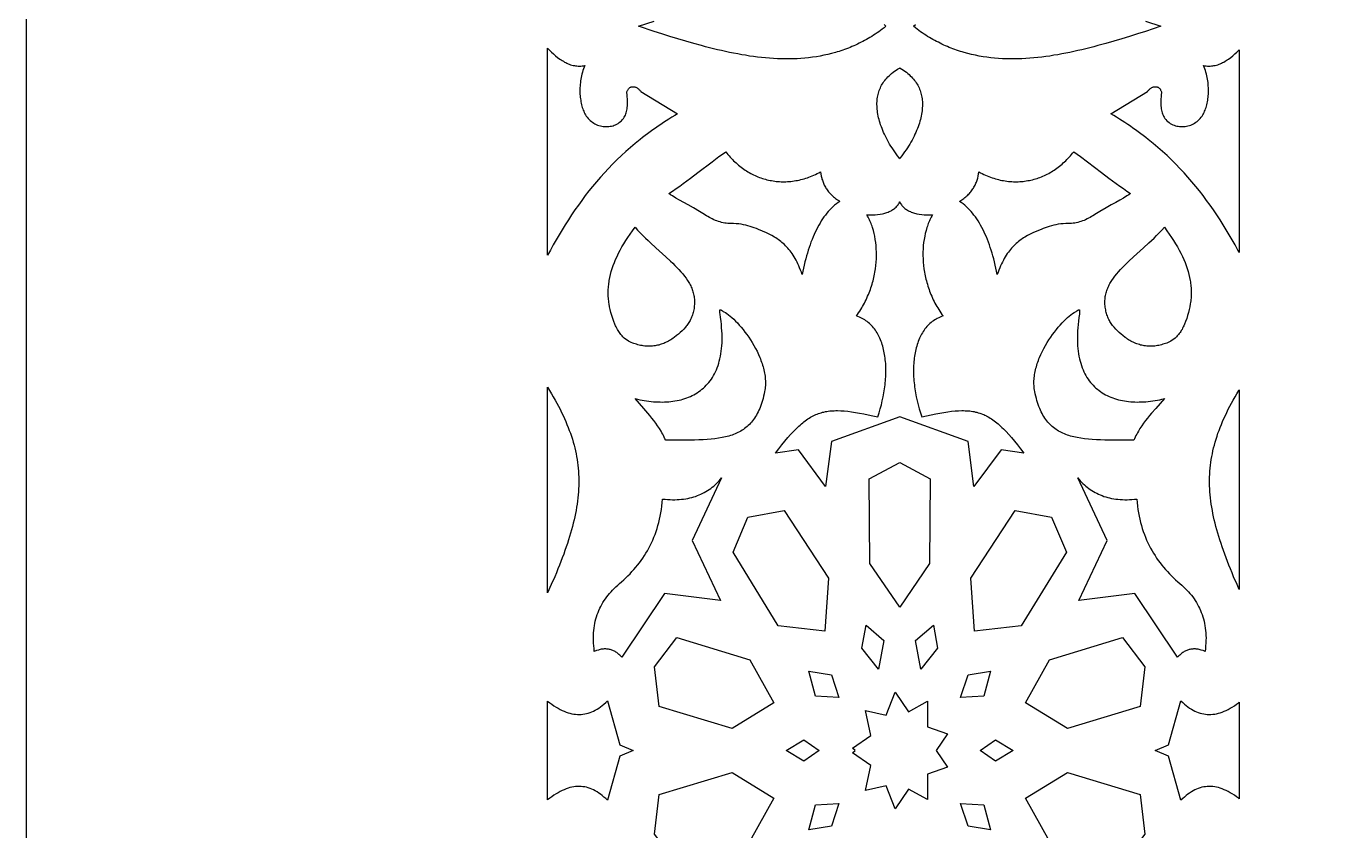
# Model space of a CAD drawing. Extents: x -575 to 575, y -425 to 425.
# Drawn here: x -575 to -423.6, y 157.9 to 250.7 of the extents above; entities that cross this region are included whole.
import ezdxf

# ---------------------------------------------------------------- set-up
doc = ezdxf.new("R2010")
doc.units = 0
doc.layers.add('LAYER_1', color=18, linetype='CONTINUOUS')

msp = doc.modelspace()

# ---------------------------------------------------------------- linework, layer by layer
at = {"layer": 'LAYER_1'}
for points in [[(-575, -425), (575, -425), (575, 425), (-575, 425)], [(-514.61, 247.97), (-514.39, 247.74), (-514.16, 247.53), (-513.91, 247.32), (-513.67, 247.12), (-513.41, 246.93), (-513.28, 246.84), (-513.15, 246.76), (-513.01, 246.68), (-512.88, 246.6), (-512.74, 246.53), (-512.6, 246.46), (-512.46, 246.4), (-512.32, 246.34), (-512.18, 246.29), (-512.03, 246.25), (-511.89, 246.21), (-511.74, 246.18), (-511.59, 246.16), (-511.44, 246.14), (-511.3, 246.13), (-511.15, 246.13), (-510.99, 246.13), (-510.84, 246.15), (-510.69, 246.17), (-510.54, 246.2), (-510.61, 246), (-510.68, 245.8), (-510.75, 245.61), (-510.8, 245.41), (-510.86, 245.21), (-510.91, 245.01), (-510.95, 244.81), (-510.98, 244.61), (-511.02, 244.41), (-511.04, 244.22), (-511.06, 244.02), (-511.08, 243.83), (-511.09, 243.64), (-511.1, 243.45), (-511.1, 243.26), (-511.1, 243.07), (-511.09, 242.89), (-511.08, 242.71), (-511.06, 242.53), (-511.04, 242.35), (-511.01, 242.18), (-510.98, 242), (-510.95, 241.84), (-510.91, 241.67), (-510.86, 241.51), (-510.82, 241.35), (-510.77, 241.2), (-510.71, 241.05), (-510.65, 240.91), (-510.59, 240.77), (-510.52, 240.63), (-510.45, 240.5), (-510.36, 240.35), (-510.26, 240.22), (-510.15, 240.08), (-510.03, 239.96), (-509.91, 239.85), (-509.78, 239.74), (-509.65, 239.64), (-509.51, 239.55), (-509.36, 239.47), (-509.21, 239.4), (-509.06, 239.33), (-508.9, 239.28), (-508.74, 239.23), (-508.58, 239.2), (-508.42, 239.17), (-508.25, 239.15), (-508.09, 239.14), (-507.92, 239.15), (-507.76, 239.16), (-507.6, 239.18), (-507.44, 239.21), (-507.28, 239.25), (-507.13, 239.3), (-506.98, 239.36), (-506.83, 239.44), (-506.69, 239.52), (-506.55, 239.61), (-506.42, 239.72), (-506.3, 239.83), (-506.18, 239.96), (-506.08, 240.1), (-505.98, 240.24), (-505.91, 240.36), (-505.85, 240.48), (-505.8, 240.61), (-505.75, 240.75), (-505.71, 240.89), (-505.68, 241.04), (-505.65, 241.2), (-505.63, 241.37), (-505.61, 241.55), (-505.6, 241.74), (-505.6, 241.94), (-505.61, 242.14), (-505.62, 242.36), (-505.63, 242.58), (-505.66, 242.82), (-505.69, 243.07), (-505.67, 243.15), (-505.64, 243.23), (-505.61, 243.3), (-505.58, 243.37), (-505.54, 243.43), (-505.5, 243.49), (-505.46, 243.54), (-505.42, 243.58), (-505.37, 243.62), (-505.32, 243.66), (-505.27, 243.69), (-505.22, 243.71), (-505.17, 243.73), (-505.11, 243.74), (-505.05, 243.75), (-505, 243.75), (-504.94, 243.75), (-504.88, 243.75), (-504.82, 243.74), (-504.76, 243.72), (-504.7, 243.7), (-504.64, 243.68), (-504.58, 243.65), (-504.51, 243.61), (-504.45, 243.58), (-504.4, 243.53), (-504.34, 243.49), (-504.28, 243.44), (-504.22, 243.38), (-504.17, 243.33), (-504.11, 243.26), (-504.06, 243.2), (-499.83, 240.61), (-500.16, 240.41), (-500.49, 240.22), (-500.82, 240.01), (-501.14, 239.81), (-501.46, 239.61), (-501.77, 239.4), (-502.08, 239.19), (-502.39, 238.98), (-502.69, 238.76), (-502.99, 238.55), (-503.29, 238.33), (-503.58, 238.11), (-503.87, 237.89), (-504.15, 237.66), (-504.71, 237.21), (-505.26, 236.75), (-505.79, 236.28), (-506.31, 235.8), (-506.82, 235.31), (-507.32, 234.82), (-507.8, 234.32), (-508.28, 233.81), (-508.74, 233.3), (-509.19, 232.78), (-509.63, 232.25), (-510.06, 231.72), (-510.48, 231.18), (-510.88, 230.63), (-511.28, 230.08), (-511.68, 229.53), (-512.06, 228.97), (-512.43, 228.4), (-512.8, 227.83), (-513.15, 227.25), (-513.5, 226.67), (-513.84, 226.08), (-514.18, 225.5), (-514.51, 224.9), (-514.83, 224.3), (-514.83, 248.19)], [(-435, 224.62), (-435.15, 224.9), (-435.48, 225.5), (-435.81, 226.08), (-436.15, 226.67), (-436.5, 227.25), (-436.86, 227.83), (-437.22, 228.4), (-437.6, 228.97), (-437.98, 229.53), (-438.37, 230.08), (-438.77, 230.63), (-439.18, 231.18), (-439.6, 231.72), (-440.03, 232.25), (-440.47, 232.78), (-440.92, 233.3), (-441.38, 233.81), (-441.85, 234.32), (-442.34, 234.82), (-442.83, 235.31), (-443.34, 235.8), (-443.86, 236.28), (-444.4, 236.75), (-444.94, 237.21), (-445.5, 237.66), (-445.79, 237.89), (-446.08, 238.11), (-446.37, 238.33), (-446.67, 238.55), (-446.96, 238.76), (-447.27, 238.98), (-447.57, 239.19), (-447.88, 239.4), (-448.2, 239.61), (-448.52, 239.81), (-448.84, 240.01), (-449.16, 240.22), (-449.49, 240.41), (-449.82, 240.61), (-445.59, 243.2), (-445.54, 243.26), (-445.49, 243.33), (-445.43, 243.38), (-445.38, 243.44), (-445.32, 243.49), (-445.26, 243.53), (-445.2, 243.58), (-445.14, 243.61), (-445.08, 243.65), (-445.02, 243.68), (-444.96, 243.7), (-444.9, 243.72), (-444.84, 243.74), (-444.78, 243.75), (-444.72, 243.75), (-444.66, 243.75), (-444.6, 243.75), (-444.54, 243.74), (-444.49, 243.73), (-444.43, 243.71), (-444.38, 243.69), (-444.33, 243.66), (-444.28, 243.62), (-444.24, 243.58), (-444.19, 243.54), (-444.15, 243.49), (-444.11, 243.43), (-444.08, 243.37), (-444.04, 243.3), (-444.02, 243.23), (-443.99, 243.15), (-443.97, 243.07), (-444, 242.82), (-444.02, 242.58), (-444.04, 242.36), (-444.05, 242.14), (-444.05, 241.94), (-444.05, 241.74), (-444.04, 241.55), (-444.03, 241.37), (-444.01, 241.2), (-443.98, 241.04), (-443.94, 240.89), (-443.9, 240.75), (-443.86, 240.61), (-443.8, 240.48), (-443.75, 240.36), (-443.68, 240.24), (-443.58, 240.1), (-443.47, 239.96), (-443.35, 239.83), (-443.23, 239.72), (-443.1, 239.61), (-442.97, 239.52), (-442.82, 239.44), (-442.68, 239.36), (-442.53, 239.3), (-442.37, 239.25), (-442.22, 239.21), (-442.06, 239.18), (-441.9, 239.16), (-441.73, 239.15), (-441.57, 239.14), (-441.4, 239.15), (-441.24, 239.17), (-441.08, 239.2), (-440.92, 239.23), (-440.76, 239.28), (-440.6, 239.33), (-440.44, 239.4), (-440.29, 239.47), (-440.15, 239.55), (-440.01, 239.64), (-439.87, 239.74), (-439.74, 239.85), (-439.62, 239.96), (-439.5, 240.08), (-439.4, 240.22), (-439.3, 240.35), (-439.21, 240.5), (-439.14, 240.63), (-439.07, 240.77), (-439, 240.91), (-438.95, 241.05), (-438.89, 241.2), (-438.84, 241.35), (-438.79, 241.51), (-438.75, 241.67), (-438.71, 241.84), (-438.67, 242), (-438.64, 242.18), (-438.62, 242.35), (-438.6, 242.53), (-438.58, 242.71), (-438.57, 242.89), (-438.56, 243.07), (-438.56, 243.26), (-438.56, 243.45), (-438.56, 243.64), (-438.58, 243.83), (-438.59, 244.02), (-438.61, 244.22), (-438.64, 244.41), (-438.67, 244.61), (-438.71, 244.81), (-438.75, 245.01), (-438.8, 245.21), (-438.85, 245.41), (-438.91, 245.61), (-438.97, 245.8), (-439.04, 246), (-439.12, 246.2), (-438.96, 246.17), (-438.81, 246.15), (-438.66, 246.13), (-438.51, 246.13), (-438.36, 246.13), (-438.21, 246.14), (-438.06, 246.16), (-437.92, 246.18), (-437.77, 246.21), (-437.62, 246.25), (-437.48, 246.29), (-437.34, 246.34), (-437.2, 246.4), (-437.06, 246.46), (-436.92, 246.53), (-436.78, 246.6), (-436.64, 246.68), (-436.51, 246.76), (-436.38, 246.84), (-436.25, 246.93), (-435.99, 247.12), (-435.74, 247.32), (-435.5, 247.53), (-435.27, 247.74), (-435.04, 247.97), (-435, 248.01)], [(-474.15, 245.89), (-473.96, 245.77), (-473.77, 245.65), (-473.59, 245.53), (-473.42, 245.41), (-473.26, 245.28), (-473.11, 245.15), (-472.97, 245.02), (-472.83, 244.89), (-472.71, 244.75), (-472.59, 244.61), (-472.48, 244.48), (-472.37, 244.34), (-472.28, 244.2), (-472.19, 244.05), (-472.1, 243.91), (-472.03, 243.76), (-471.96, 243.62), (-471.89, 243.47), (-471.84, 243.32), (-471.78, 243.17), (-471.74, 243.01), (-471.7, 242.86), (-471.66, 242.7), (-471.63, 242.54), (-471.61, 242.37), (-471.59, 242.21), (-471.57, 242.04), (-471.57, 241.86), (-471.56, 241.69), (-471.57, 241.51), (-471.58, 241.33), (-471.59, 241.14), (-471.61, 240.96), (-471.64, 240.76), (-471.67, 240.57), (-471.71, 240.37), (-471.75, 240.17), (-471.8, 239.97), (-471.86, 239.76), (-471.92, 239.55), (-471.99, 239.34), (-472.07, 239.13), (-472.15, 238.91), (-472.24, 238.7), (-472.33, 238.48), (-472.43, 238.26), (-472.54, 238.03), (-472.65, 237.81), (-472.77, 237.59), (-472.9, 237.36), (-473.03, 237.13), (-473.17, 236.9), (-473.31, 236.68), (-473.46, 236.45), (-473.62, 236.22), (-473.78, 235.99), (-473.95, 235.76), (-474.12, 235.53), (-474.19, 235.44), (-474.26, 235.53), (-474.43, 235.76), (-474.6, 235.99), (-474.76, 236.22), (-474.92, 236.45), (-475.07, 236.68), (-475.21, 236.9), (-475.35, 237.13), (-475.48, 237.36), (-475.61, 237.59), (-475.73, 237.81), (-475.84, 238.03), (-475.95, 238.26), (-476.05, 238.48), (-476.14, 238.7), (-476.23, 238.91), (-476.31, 239.13), (-476.39, 239.34), (-476.46, 239.55), (-476.52, 239.76), (-476.58, 239.97), (-476.63, 240.17), (-476.67, 240.37), (-476.71, 240.57), (-476.74, 240.76), (-476.77, 240.96), (-476.79, 241.14), (-476.81, 241.33), (-476.81, 241.51), (-476.82, 241.69), (-476.82, 241.86), (-476.81, 242.04), (-476.79, 242.21), (-476.78, 242.37), (-476.75, 242.54), (-476.72, 242.7), (-476.69, 242.86), (-476.64, 243.01), (-476.6, 243.17), (-476.55, 243.32), (-476.49, 243.47), (-476.42, 243.62), (-476.35, 243.76), (-476.28, 243.91), (-476.2, 244.05), (-476.11, 244.2), (-476.01, 244.34), (-475.91, 244.48), (-475.79, 244.61), (-475.67, 244.75), (-475.55, 244.89), (-475.41, 245.02), (-475.27, 245.15), (-475.12, 245.28), (-474.96, 245.41), (-474.79, 245.53), (-474.61, 245.65), (-474.43, 245.77), (-474.23, 245.89), (-474.19, 245.91)], [(-494.15, 236.09), (-494.02, 235.94), (-493.89, 235.78), (-493.76, 235.64), (-493.63, 235.49), (-493.49, 235.35), (-493.36, 235.21), (-493.22, 235.08), (-493.07, 234.95), (-492.93, 234.82), (-492.79, 234.7), (-492.64, 234.58), (-492.49, 234.46), (-492.34, 234.35), (-492.18, 234.24), (-492.03, 234.14), (-491.87, 234.03), (-491.71, 233.94), (-491.55, 233.84), (-491.39, 233.75), (-491.23, 233.67), (-491.06, 233.58), (-490.89, 233.51), (-490.73, 233.43), (-490.56, 233.36), (-490.39, 233.29), (-490.21, 233.23), (-490.04, 233.17), (-489.87, 233.12), (-489.69, 233.07), (-489.51, 233.02), (-489.33, 232.98), (-489.16, 232.94), (-488.98, 232.91), (-488.79, 232.88), (-488.61, 232.85), (-488.43, 232.83), (-488.25, 232.81), (-488.06, 232.8), (-487.88, 232.79), (-487.69, 232.79), (-487.5, 232.79), (-487.32, 232.79), (-487.13, 232.8), (-486.94, 232.81), (-486.75, 232.83), (-486.56, 232.85), (-486.37, 232.88), (-486.19, 232.91), (-486, 232.94), (-485.81, 232.98), (-485.62, 233.03), (-485.42, 233.08), (-485.23, 233.13), (-485.04, 233.19), (-484.85, 233.25), (-484.66, 233.32), (-484.47, 233.39), (-484.28, 233.47), (-484.09, 233.55), (-483.9, 233.64), (-483.71, 233.73), (-483.52, 233.83), (-483.34, 233.93), (-483.3, 233.68), (-483.25, 233.44), (-483.19, 233.2), (-483.16, 233.08), (-483.12, 232.96), (-483.08, 232.84), (-483.04, 232.73), (-482.99, 232.61), (-482.94, 232.5), (-482.89, 232.39), (-482.83, 232.28), (-482.77, 232.17), (-482.7, 232.06), (-482.63, 231.95), (-482.56, 231.85), (-482.48, 231.74), (-482.4, 231.64), (-482.32, 231.54), (-482.23, 231.44), (-482.14, 231.34), (-482.04, 231.24), (-481.94, 231.15), (-481.83, 231.05), (-481.72, 230.96), (-481.61, 230.87), (-481.49, 230.78), (-481.36, 230.69), (-481.23, 230.61), (-481.1, 230.52), (-481.31, 230.38), (-481.5, 230.23), (-481.7, 230.07), (-481.89, 229.9), (-482.07, 229.73), (-482.25, 229.54), (-482.43, 229.35), (-482.6, 229.15), (-482.77, 228.94), (-482.93, 228.72), (-483.09, 228.5), (-483.24, 228.26), (-483.39, 228.02), (-483.53, 227.77), (-483.67, 227.52), (-483.81, 227.25), (-483.94, 226.98), (-484.07, 226.7), (-484.19, 226.42), (-484.31, 226.12), (-484.43, 225.82), (-484.54, 225.52), (-484.65, 225.2), (-484.75, 224.88), (-484.85, 224.55), (-484.95, 224.22), (-485.04, 223.88), (-485.13, 223.53), (-485.22, 223.17), (-485.3, 222.81), (-485.38, 222.45), (-485.45, 222.07), (-485.54, 222.34), (-485.64, 222.6), (-485.74, 222.84), (-485.84, 223.08), (-485.94, 223.3), (-486.04, 223.52), (-486.15, 223.73), (-486.26, 223.93), (-486.38, 224.13), (-486.49, 224.31), (-486.61, 224.49), (-486.73, 224.66), (-486.85, 224.82), (-486.98, 224.98), (-487.11, 225.13), (-487.24, 225.27), (-487.37, 225.41), (-487.5, 225.54), (-487.64, 225.66), (-487.78, 225.78), (-487.92, 225.89), (-488.06, 226), (-488.2, 226.11), (-488.35, 226.21), (-488.49, 226.3), (-488.64, 226.4), (-488.94, 226.57), (-489.25, 226.73), (-489.57, 226.88), (-490.03, 227.09), (-490.5, 227.29), (-490.73, 227.39), (-490.97, 227.48), (-491.21, 227.56), (-491.45, 227.64), (-491.7, 227.71), (-491.96, 227.78), (-492.22, 227.83), (-492.49, 227.88), (-492.77, 227.92), (-493.06, 227.94), (-493.37, 227.96), (-493.68, 227.96), (-493.86, 227.96), (-494.03, 227.98), (-494.21, 228), (-494.39, 228.02), (-494.57, 228.06), (-494.75, 228.1), (-494.93, 228.15), (-495.11, 228.2), (-495.29, 228.27), (-495.46, 228.33), (-495.64, 228.41), (-495.82, 228.49), (-495.99, 228.58), (-496.16, 228.67), (-496.33, 228.76), (-496.49, 228.87), (-496.91, 229.13), (-497.3, 229.37), (-498, 229.78), (-498.6, 230.12), (-499.12, 230.41), (-499.59, 230.67), (-500.02, 230.91), (-500.42, 231.15), (-500.63, 231.28), (-500.83, 231.42), (-500.42, 231.7), (-500, 231.99), (-499.58, 232.29), (-499.17, 232.59), (-498.33, 233.21), (-497.5, 233.85), (-495.85, 235.09), (-495.05, 235.69), (-494.66, 235.97), (-494.27, 236.25)], [(-453.72, 235.97), (-453.33, 235.69), (-452.53, 235.09), (-450.89, 233.85), (-450.05, 233.21), (-449.22, 232.59), (-448.8, 232.29), (-448.38, 231.99), (-447.96, 231.7), (-447.55, 231.42), (-447.75, 231.28), (-447.96, 231.15), (-448.37, 230.91), (-448.8, 230.67), (-449.26, 230.41), (-449.78, 230.12), (-450.38, 229.78), (-451.08, 229.37), (-451.47, 229.13), (-451.89, 228.87), (-452.05, 228.76), (-452.22, 228.67), (-452.39, 228.58), (-452.57, 228.49), (-452.74, 228.41), (-452.92, 228.33), (-453.1, 228.27), (-453.28, 228.2), (-453.45, 228.15), (-453.63, 228.1), (-453.81, 228.06), (-453.99, 228.02), (-454.17, 228), (-454.35, 227.98), (-454.53, 227.96), (-454.7, 227.96), (-455.01, 227.96), (-455.32, 227.94), (-455.61, 227.92), (-455.89, 227.88), (-456.16, 227.83), (-456.42, 227.78), (-456.68, 227.71), (-456.93, 227.64), (-457.17, 227.56), (-457.41, 227.48), (-457.65, 227.39), (-457.88, 227.29), (-458.35, 227.09), (-458.82, 226.88), (-459.13, 226.73), (-459.44, 226.57), (-459.74, 226.4), (-459.89, 226.3), (-460.04, 226.21), (-460.18, 226.11), (-460.33, 226), (-460.47, 225.89), (-460.61, 225.78), (-460.74, 225.66), (-460.88, 225.54), (-461.01, 225.41), (-461.15, 225.27), (-461.28, 225.13), (-461.4, 224.98), (-461.53, 224.82), (-461.65, 224.66), (-461.77, 224.49), (-461.89, 224.31), (-462.01, 224.13), (-462.12, 223.93), (-462.23, 223.73), (-462.34, 223.52), (-462.44, 223.3), (-462.55, 223.08), (-462.65, 222.84), (-462.74, 222.6), (-462.84, 222.34), (-462.93, 222.07), (-463.01, 222.45), (-463.08, 222.81), (-463.17, 223.17), (-463.25, 223.53), (-463.34, 223.88), (-463.43, 224.22), (-463.53, 224.55), (-463.63, 224.88), (-463.74, 225.2), (-463.84, 225.52), (-463.96, 225.82), (-464.07, 226.12), (-464.19, 226.42), (-464.31, 226.7), (-464.44, 226.98), (-464.57, 227.25), (-464.71, 227.52), (-464.85, 227.77), (-464.99, 228.02), (-465.14, 228.26), (-465.3, 228.5), (-465.45, 228.72), (-465.62, 228.94), (-465.78, 229.15), (-465.95, 229.35), (-466.13, 229.54), (-466.31, 229.73), (-466.49, 229.9), (-466.68, 230.07), (-466.88, 230.23), (-467.08, 230.38), (-467.28, 230.52), (-467.15, 230.61), (-467.02, 230.69), (-466.89, 230.78), (-466.78, 230.87), (-466.66, 230.96), (-466.55, 231.05), (-466.44, 231.15), (-466.34, 231.24), (-466.25, 231.34), (-466.15, 231.44), (-466.06, 231.54), (-465.98, 231.64), (-465.9, 231.74), (-465.82, 231.85), (-465.75, 231.95), (-465.68, 232.06), (-465.62, 232.17), (-465.55, 232.28), (-465.5, 232.39), (-465.44, 232.5), (-465.39, 232.61), (-465.34, 232.73), (-465.3, 232.84), (-465.26, 232.96), (-465.22, 233.08), (-465.19, 233.2), (-465.13, 233.44), (-465.08, 233.68), (-465.05, 233.93), (-464.86, 233.83), (-464.67, 233.73), (-464.48, 233.64), (-464.29, 233.55), (-464.1, 233.47), (-463.91, 233.39), (-463.72, 233.32), (-463.53, 233.25), (-463.34, 233.19), (-463.15, 233.13), (-462.96, 233.08), (-462.77, 233.03), (-462.58, 232.98), (-462.39, 232.94), (-462.2, 232.91), (-462.01, 232.88), (-461.82, 232.85), (-461.63, 232.83), (-461.44, 232.81), (-461.25, 232.8), (-461.07, 232.79), (-460.88, 232.79), (-460.69, 232.79), (-460.51, 232.79), (-460.32, 232.8), (-460.14, 232.81), (-459.95, 232.83), (-459.77, 232.85), (-459.59, 232.88), (-459.41, 232.91), (-459.23, 232.94), (-459.05, 232.98), (-458.87, 233.02), (-458.69, 233.07), (-458.52, 233.12), (-458.34, 233.17), (-458.17, 233.23), (-458, 233.29), (-457.83, 233.36), (-457.66, 233.43), (-457.49, 233.51), (-457.32, 233.58), (-457.16, 233.67), (-456.99, 233.75), (-456.83, 233.84), (-456.67, 233.94), (-456.51, 234.03), (-456.35, 234.14), (-456.2, 234.24), (-456.05, 234.35), (-455.89, 234.46), (-455.74, 234.58), (-455.6, 234.7), (-455.45, 234.82), (-455.31, 234.95), (-455.17, 235.08), (-455.03, 235.21), (-454.89, 235.35), (-454.75, 235.49), (-454.62, 235.64), (-454.49, 235.78), (-454.36, 235.94), (-454.24, 236.09), (-454.11, 236.25)], [(-474.18, 230.43), (-474.13, 230.33), (-474.06, 230.23), (-474, 230.13), (-473.93, 230.04), (-473.85, 229.95), (-473.77, 229.87), (-473.68, 229.79), (-473.59, 229.71), (-473.5, 229.64), (-473.4, 229.57), (-473.3, 229.51), (-473.19, 229.44), (-473.08, 229.39), (-472.96, 229.34), (-472.85, 229.29), (-472.73, 229.24), (-472.6, 229.2), (-472.47, 229.16), (-472.34, 229.13), (-472.21, 229.1), (-471.93, 229.04), (-471.64, 229), (-471.35, 228.98), (-471.04, 228.96), (-470.73, 228.96), (-470.4, 228.97), (-470.48, 228.83), (-470.56, 228.69), (-470.63, 228.55), (-470.7, 228.41), (-470.76, 228.26), (-470.83, 228.11), (-470.89, 227.96), (-470.94, 227.81), (-471, 227.65), (-471.05, 227.49), (-471.15, 227.17), (-471.24, 226.83), (-471.31, 226.49), (-471.38, 226.14), (-471.43, 225.78), (-471.47, 225.42), (-471.5, 225.05), (-471.51, 224.67), (-471.51, 224.29), (-471.5, 223.91), (-471.48, 223.52), (-471.44, 223.13), (-471.39, 222.73), (-471.37, 222.54), (-471.33, 222.34), (-471.3, 222.14), (-471.26, 221.94), (-471.21, 221.74), (-471.16, 221.54), (-471.11, 221.35), (-471.06, 221.15), (-471, 220.95), (-470.94, 220.75), (-470.88, 220.55), (-470.81, 220.35), (-470.74, 220.16), (-470.66, 219.96), (-470.58, 219.76), (-470.5, 219.57), (-470.41, 219.37), (-470.32, 219.18), (-470.22, 218.98), (-470.12, 218.79), (-470.02, 218.6), (-469.91, 218.41), (-469.8, 218.22), (-469.69, 218.03), (-469.57, 217.85), (-469.45, 217.66), (-469.32, 217.48), (-469.19, 217.3), (-469.36, 217.24), (-469.53, 217.17), (-469.69, 217.1), (-469.85, 217.02), (-470, 216.94), (-470.15, 216.85), (-470.29, 216.75), (-470.43, 216.65), (-470.57, 216.55), (-470.7, 216.43), (-470.82, 216.32), (-470.94, 216.19), (-471.06, 216.07), (-471.17, 215.94), (-471.28, 215.8), (-471.38, 215.66), (-471.48, 215.51), (-471.57, 215.36), (-471.66, 215.21), (-471.75, 215.05), (-471.83, 214.89), (-471.91, 214.72), (-471.98, 214.55), (-472.05, 214.37), (-472.11, 214.2), (-472.17, 214.01), (-472.23, 213.83), (-472.28, 213.64), (-472.33, 213.45), (-472.37, 213.25), (-472.41, 213.06), (-472.45, 212.86), (-472.48, 212.65), (-472.51, 212.45), (-472.53, 212.24), (-472.55, 212.03), (-472.57, 211.82), (-472.58, 211.6), (-472.59, 211.39), (-472.6, 211.17), (-472.6, 210.95), (-472.6, 210.73), (-472.59, 210.5), (-472.58, 210.28), (-472.57, 210.05), (-472.55, 209.82), (-472.53, 209.6), (-472.5, 209.37), (-472.48, 209.14), (-472.45, 208.9), (-472.41, 208.67), (-472.37, 208.44), (-472.33, 208.21), (-472.29, 207.98), (-472.19, 207.51), (-472.07, 207.04), (-471.95, 206.58), (-471.81, 206.12), (-471.65, 205.66), (-471.09, 205.78), (-470.55, 205.9), (-470.04, 206), (-469.55, 206.1), (-469.08, 206.18), (-468.63, 206.24), (-468.2, 206.3), (-467.79, 206.34), (-467.39, 206.37), (-467.01, 206.38), (-466.82, 206.38), (-466.64, 206.37), (-466.46, 206.37), (-466.29, 206.35), (-466.11, 206.34), (-465.94, 206.32), (-465.77, 206.29), (-465.61, 206.26), (-465.44, 206.22), (-465.28, 206.19), (-465.12, 206.14), (-464.96, 206.09), (-464.81, 206.04), (-464.65, 205.98), (-464.5, 205.92), (-464.35, 205.85), (-464.19, 205.77), (-464.04, 205.69), (-463.89, 205.61), (-463.74, 205.52), (-463.59, 205.42), (-463.44, 205.32), (-463.29, 205.21), (-463.14, 205.1), (-462.99, 204.98), (-462.84, 204.85), (-462.69, 204.72), (-462.54, 204.59), (-462.39, 204.44), (-462.23, 204.29), (-461.92, 203.97), (-461.6, 203.63), (-461.28, 203.26), (-460.94, 202.86), (-460.6, 202.43), (-460.24, 201.98), (-459.87, 201.49), (-462.5, 201.85), (-465.64, 197.62), (-466.3, 202.83), (-474.19, 205.67), (-482.08, 202.83), (-482.75, 197.62), (-485.89, 201.85), (-488.51, 201.49), (-488.14, 201.98), (-487.78, 202.43), (-487.44, 202.86), (-487.11, 203.26), (-486.78, 203.63), (-486.46, 203.97), (-486.15, 204.29), (-486, 204.44), (-485.84, 204.59), (-485.69, 204.72), (-485.54, 204.85), (-485.39, 204.98), (-485.24, 205.1), (-485.09, 205.21), (-484.94, 205.32), (-484.79, 205.42), (-484.64, 205.52), (-484.49, 205.61), (-484.34, 205.69), (-484.19, 205.77), (-484.04, 205.85), (-483.88, 205.92), (-483.73, 205.98), (-483.58, 206.04), (-483.42, 206.09), (-483.26, 206.14), (-483.1, 206.19), (-482.94, 206.22), (-482.77, 206.26), (-482.61, 206.29), (-482.44, 206.32), (-482.27, 206.34), (-482.1, 206.35), (-481.92, 206.37), (-481.74, 206.37), (-481.56, 206.38), (-481.37, 206.38), (-480.99, 206.37), (-480.59, 206.34), (-480.18, 206.3), (-479.75, 206.24), (-479.3, 206.18), (-478.83, 206.1), (-478.34, 206), (-477.83, 205.9), (-477.29, 205.78), (-476.73, 205.66), (-476.58, 206.12), (-476.44, 206.58), (-476.31, 207.04), (-476.2, 207.51), (-476.1, 207.98), (-476.05, 208.21), (-476.01, 208.44), (-475.97, 208.67), (-475.94, 208.9), (-475.91, 209.14), (-475.88, 209.37), (-475.85, 209.6), (-475.83, 209.82), (-475.82, 210.05), (-475.8, 210.28), (-475.79, 210.5), (-475.79, 210.73), (-475.78, 210.95), (-475.79, 211.17), (-475.79, 211.39), (-475.8, 211.6), (-475.81, 211.82), (-475.83, 212.03), (-475.85, 212.24), (-475.87, 212.45), (-475.9, 212.65), (-475.93, 212.86), (-475.97, 213.06), (-476.01, 213.25), (-476.05, 213.45), (-476.1, 213.64), (-476.15, 213.83), (-476.21, 214.01), (-476.27, 214.2), (-476.34, 214.37), (-476.4, 214.55), (-476.48, 214.72), (-476.55, 214.89), (-476.64, 215.05), (-476.72, 215.21), (-476.81, 215.36), (-476.9, 215.51), (-477, 215.66), (-477.11, 215.8), (-477.21, 215.94), (-477.32, 216.07), (-477.44, 216.19), (-477.56, 216.32), (-477.69, 216.43), (-477.82, 216.55), (-477.95, 216.65), (-478.09, 216.75), (-478.23, 216.85), (-478.38, 216.94), (-478.53, 217.02), (-478.69, 217.1), (-478.85, 217.17), (-479.02, 217.24), (-479.19, 217.3), (-479.06, 217.48), (-478.93, 217.66), (-478.81, 217.85), (-478.69, 218.03), (-478.58, 218.22), (-478.47, 218.41), (-478.36, 218.6), (-478.26, 218.79), (-478.16, 218.98), (-478.06, 219.18), (-477.97, 219.37), (-477.89, 219.57), (-477.8, 219.76), (-477.72, 219.96), (-477.65, 220.16), (-477.57, 220.35), (-477.51, 220.55), (-477.44, 220.75), (-477.38, 220.95), (-477.32, 221.15), (-477.27, 221.35), (-477.22, 221.54), (-477.17, 221.74), (-477.13, 221.94), (-477.09, 222.14), (-477.05, 222.34), (-477.02, 222.54), (-476.99, 222.73), (-476.94, 223.13), (-476.9, 223.52), (-476.88, 223.91), (-476.87, 224.29), (-476.87, 224.67), (-476.89, 225.05), (-476.91, 225.42), (-476.95, 225.78), (-477.01, 226.14), (-477.07, 226.49), (-477.15, 226.83), (-477.23, 227.17), (-477.33, 227.49), (-477.38, 227.65), (-477.44, 227.81), (-477.5, 227.96), (-477.56, 228.11), (-477.62, 228.26), (-477.69, 228.41), (-477.76, 228.55), (-477.83, 228.69), (-477.9, 228.83), (-477.98, 228.97), (-477.66, 228.96), (-477.34, 228.96), (-477.04, 228.98), (-476.74, 229), (-476.45, 229.04), (-476.17, 229.1), (-476.04, 229.13), (-475.91, 229.16), (-475.78, 229.2), (-475.66, 229.24), (-475.54, 229.29), (-475.42, 229.34), (-475.3, 229.39), (-475.19, 229.44), (-475.09, 229.51), (-474.98, 229.57), (-474.89, 229.64), (-474.79, 229.71), (-474.7, 229.79), (-474.61, 229.87), (-474.53, 229.95), (-474.46, 230.04), (-474.38, 230.13), (-474.32, 230.23), (-474.26, 230.33), (-474.2, 230.43), (-474.2, 230.46), (-474.19, 230.45), (-474.18, 230.46)], [(-504.44, 227.2), (-504.14, 226.89), (-503.84, 226.59), (-503.54, 226.29), (-503.24, 226), (-502.94, 225.72), (-502.35, 225.17), (-501.2, 224.13), (-500.65, 223.63), (-500.39, 223.38), (-500.14, 223.14), (-499.9, 222.89), (-499.67, 222.65), (-499.44, 222.4), (-499.23, 222.16), (-499.03, 221.91), (-498.85, 221.66), (-498.68, 221.41), (-498.6, 221.28), (-498.52, 221.15), (-498.45, 221.03), (-498.38, 220.9), (-498.31, 220.77), (-498.25, 220.63), (-498.19, 220.5), (-498.14, 220.37), (-498.09, 220.23), (-498.05, 220.1), (-498.01, 219.96), (-497.98, 219.82), (-497.95, 219.68), (-497.92, 219.54), (-497.9, 219.39), (-497.89, 219.25), (-497.88, 219.1), (-497.88, 218.95), (-497.88, 218.78), (-497.88, 218.62), (-497.9, 218.46), (-497.91, 218.3), (-497.93, 218.15), (-497.96, 218), (-497.99, 217.85), (-498.03, 217.71), (-498.07, 217.57), (-498.11, 217.43), (-498.16, 217.3), (-498.21, 217.17), (-498.27, 217.04), (-498.33, 216.91), (-498.39, 216.79), (-498.46, 216.67), (-498.53, 216.55), (-498.6, 216.44), (-498.68, 216.32), (-498.76, 216.21), (-498.85, 216.11), (-498.93, 216), (-499.12, 215.79), (-499.31, 215.59), (-499.52, 215.4), (-499.73, 215.21), (-499.95, 215.03), (-500.22, 214.83), (-500.35, 214.73), (-500.48, 214.64), (-500.61, 214.56), (-500.75, 214.48), (-500.88, 214.4), (-501.02, 214.33), (-501.16, 214.26), (-501.29, 214.2), (-501.43, 214.14), (-501.57, 214.09), (-501.71, 214.04), (-501.85, 213.99), (-501.99, 213.95), (-502.14, 213.92), (-502.28, 213.89), (-502.43, 213.86), (-502.57, 213.84), (-502.72, 213.82), (-502.87, 213.81), (-503.02, 213.81), (-503.17, 213.81), (-503.32, 213.81), (-503.47, 213.82), (-503.62, 213.83), (-503.78, 213.85), (-503.93, 213.88), (-504.09, 213.91), (-504.25, 213.94), (-504.4, 213.98), (-504.56, 214.03), (-504.86, 214.12), (-505.01, 214.18), (-505.17, 214.24), (-505.33, 214.32), (-505.49, 214.4), (-505.65, 214.5), (-505.82, 214.62), (-505.98, 214.75), (-506.06, 214.83), (-506.15, 214.91), (-506.23, 214.99), (-506.31, 215.08), (-506.39, 215.18), (-506.47, 215.28), (-506.54, 215.39), (-506.62, 215.5), (-506.7, 215.62), (-506.77, 215.75), (-506.84, 215.89), (-506.92, 216.03), (-506.99, 216.18), (-507.05, 216.34), (-507.19, 216.68), (-507.31, 217.02), (-507.42, 217.36), (-507.52, 217.69), (-507.61, 218.03), (-507.68, 218.37), (-507.73, 218.7), (-507.76, 218.87), (-507.78, 219.04), (-507.8, 219.2), (-507.81, 219.37), (-507.82, 219.54), (-507.83, 219.71), (-507.83, 219.87), (-507.83, 220.04), (-507.83, 220.21), (-507.82, 220.38), (-507.81, 220.55), (-507.8, 220.72), (-507.78, 220.88), (-507.76, 221.05), (-507.74, 221.22), (-507.71, 221.39), (-507.65, 221.73), (-507.57, 222.08), (-507.48, 222.42), (-507.37, 222.77), (-507.25, 223.11), (-507.12, 223.46), (-506.98, 223.82), (-506.81, 224.17), (-506.64, 224.53), (-506.45, 224.89), (-506.25, 225.26), (-506.03, 225.62), (-505.8, 226), (-505.55, 226.37), (-505.3, 226.75), (-505.02, 227.14), (-504.73, 227.53)], [(-443.36, 227.14), (-443.09, 226.75), (-442.83, 226.37), (-442.58, 226), (-442.35, 225.62), (-442.13, 225.26), (-441.93, 224.89), (-441.74, 224.53), (-441.57, 224.17), (-441.41, 223.82), (-441.26, 223.46), (-441.13, 223.11), (-441.01, 222.77), (-440.9, 222.42), (-440.81, 222.08), (-440.73, 221.73), (-440.67, 221.39), (-440.64, 221.22), (-440.62, 221.05), (-440.6, 220.88), (-440.58, 220.72), (-440.57, 220.55), (-440.56, 220.38), (-440.55, 220.21), (-440.55, 220.04), (-440.55, 219.87), (-440.56, 219.71), (-440.56, 219.54), (-440.57, 219.37), (-440.59, 219.2), (-440.6, 219.04), (-440.62, 218.87), (-440.65, 218.7), (-440.71, 218.37), (-440.78, 218.03), (-440.86, 217.69), (-440.96, 217.36), (-441.07, 217.02), (-441.19, 216.68), (-441.33, 216.34), (-441.4, 216.18), (-441.47, 216.03), (-441.54, 215.89), (-441.61, 215.75), (-441.69, 215.62), (-441.76, 215.5), (-441.84, 215.39), (-441.92, 215.28), (-442, 215.18), (-442.08, 215.08), (-442.16, 214.99), (-442.24, 214.91), (-442.32, 214.83), (-442.4, 214.75), (-442.56, 214.62), (-442.73, 214.5), (-442.89, 214.4), (-443.06, 214.32), (-443.22, 214.24), (-443.37, 214.18), (-443.53, 214.12), (-443.82, 214.03), (-443.98, 213.98), (-444.14, 213.94), (-444.29, 213.91), (-444.45, 213.88), (-444.61, 213.85), (-444.76, 213.83), (-444.91, 213.82), (-445.07, 213.81), (-445.22, 213.81), (-445.37, 213.81), (-445.52, 213.81), (-445.66, 213.82), (-445.81, 213.84), (-445.96, 213.86), (-446.1, 213.89), (-446.24, 213.92), (-446.39, 213.95), (-446.53, 213.99), (-446.67, 214.04), (-446.81, 214.09), (-446.95, 214.14), (-447.09, 214.2), (-447.23, 214.26), (-447.36, 214.33), (-447.5, 214.4), (-447.63, 214.48), (-447.77, 214.56), (-447.9, 214.64), (-448.03, 214.73), (-448.17, 214.83), (-448.43, 215.03), (-448.65, 215.21), (-448.86, 215.4), (-449.07, 215.59), (-449.26, 215.79), (-449.45, 216), (-449.54, 216.11), (-449.62, 216.21), (-449.7, 216.32), (-449.78, 216.44), (-449.85, 216.55), (-449.93, 216.67), (-449.99, 216.79), (-450.06, 216.91), (-450.12, 217.04), (-450.17, 217.17), (-450.22, 217.3), (-450.27, 217.43), (-450.32, 217.57), (-450.36, 217.71), (-450.39, 217.85), (-450.42, 218), (-450.45, 218.15), (-450.47, 218.3), (-450.49, 218.46), (-450.5, 218.62), (-450.5, 218.78), (-450.51, 218.95), (-450.5, 219.1), (-450.49, 219.25), (-450.48, 219.39), (-450.46, 219.54), (-450.43, 219.68), (-450.41, 219.82), (-450.37, 219.96), (-450.33, 220.1), (-450.29, 220.23), (-450.24, 220.37), (-450.19, 220.5), (-450.13, 220.63), (-450.07, 220.77), (-450.01, 220.9), (-449.94, 221.03), (-449.86, 221.15), (-449.79, 221.28), (-449.71, 221.41), (-449.53, 221.66), (-449.35, 221.91), (-449.15, 222.16), (-448.94, 222.4), (-448.72, 222.65), (-448.48, 222.89), (-448.24, 223.14), (-447.99, 223.38), (-447.73, 223.63), (-447.19, 224.13), (-446.04, 225.17), (-445.44, 225.72), (-445.14, 226), (-444.84, 226.29), (-444.54, 226.59), (-444.24, 226.89), (-443.94, 227.2), (-443.65, 227.53)], [(-494.86, 218.01), (-494.82, 217.99), (-494.77, 217.96), (-494.64, 217.88), (-494.56, 217.83), (-494.48, 217.78), (-494.31, 217.69), (-494.14, 217.58), (-493.95, 217.44), (-493.76, 217.29), (-493.56, 217.11), (-493.35, 216.92), (-493.14, 216.71), (-492.92, 216.49), (-492.71, 216.25), (-492.49, 216), (-492.27, 215.73), (-492.05, 215.45), (-491.83, 215.16), (-491.62, 214.86), (-491.42, 214.55), (-491.21, 214.22), (-491.02, 213.9), (-490.83, 213.56), (-490.66, 213.22), (-490.49, 212.87), (-490.34, 212.52), (-490.27, 212.34), (-490.2, 212.16), (-490.13, 211.98), (-490.07, 211.8), (-490.01, 211.62), (-489.96, 211.44), (-489.91, 211.26), (-489.87, 211.07), (-489.83, 210.89), (-489.79, 210.71), (-489.76, 210.53), (-489.73, 210.35), (-489.71, 210.17), (-489.7, 209.99), (-489.68, 209.81), (-489.68, 209.63), (-489.68, 209.45), (-489.69, 209.27), (-489.7, 209.1), (-489.72, 208.92), (-489.74, 208.75), (-489.78, 208.58), (-489.83, 208.3), (-489.9, 208.04), (-489.96, 207.78), (-490.03, 207.54), (-490.1, 207.3), (-490.18, 207.07), (-490.26, 206.85), (-490.35, 206.64), (-490.44, 206.43), (-490.53, 206.23), (-490.63, 206.04), (-490.73, 205.86), (-490.83, 205.69), (-490.94, 205.52), (-491.05, 205.36), (-491.17, 205.21), (-491.29, 205.06), (-491.41, 204.92), (-491.54, 204.78), (-491.67, 204.66), (-491.8, 204.53), (-491.94, 204.42), (-492.09, 204.31), (-492.23, 204.21), (-492.38, 204.11), (-492.54, 204.01), (-492.69, 203.93), (-492.86, 203.84), (-493.02, 203.76), (-493.19, 203.69), (-493.36, 203.62), (-493.54, 203.56), (-493.72, 203.5), (-493.91, 203.44), (-494.1, 203.39), (-494.29, 203.34), (-494.48, 203.3), (-494.68, 203.26), (-495.09, 203.19), (-495.52, 203.13), (-495.96, 203.08), (-496.42, 203.05), (-496.89, 203.02), (-497.38, 203), (-497.88, 202.98), (-498.39, 202.97), (-498.93, 202.97), (-501.2, 202.96), (-501.28, 203.14), (-501.37, 203.32), (-501.45, 203.5), (-501.54, 203.67), (-501.63, 203.83), (-501.73, 204), (-501.92, 204.32), (-502.13, 204.63), (-502.34, 204.94), (-502.56, 205.23), (-502.79, 205.52), (-503.02, 205.8), (-503.25, 206.08), (-503.74, 206.64), (-504.23, 207.19), (-504.73, 207.76), (-504.47, 207.7), (-504.2, 207.64), (-503.93, 207.59), (-503.67, 207.54), (-503.4, 207.5), (-503.14, 207.47), (-502.88, 207.44), (-502.62, 207.41), (-502.36, 207.4), (-502.1, 207.38), (-501.85, 207.38), (-501.59, 207.37), (-501.34, 207.38), (-501.09, 207.39), (-500.85, 207.41), (-500.6, 207.43), (-500.36, 207.46), (-500.13, 207.5), (-499.89, 207.54), (-499.66, 207.59), (-499.43, 207.64), (-499.21, 207.7), (-498.99, 207.77), (-498.77, 207.85), (-498.56, 207.93), (-498.35, 208.02), (-498.14, 208.12), (-497.94, 208.22), (-497.75, 208.33), (-497.56, 208.44), (-497.37, 208.57), (-497.19, 208.7), (-497.01, 208.84), (-496.84, 208.98), (-496.68, 209.14), (-496.52, 209.3), (-496.36, 209.47), (-496.21, 209.64), (-496.07, 209.83), (-495.93, 210.02), (-495.8, 210.22), (-495.68, 210.43), (-495.56, 210.64), (-495.45, 210.86), (-495.35, 211.1), (-495.25, 211.33), (-495.16, 211.58), (-495.08, 211.84), (-495.01, 212.1), (-494.94, 212.37), (-494.88, 212.66), (-494.83, 212.95), (-494.78, 213.24), (-494.75, 213.55), (-494.72, 213.87), (-494.7, 214.19), (-494.69, 214.52), (-494.69, 214.87), (-494.69, 215.22), (-494.71, 215.58), (-494.74, 215.95), (-494.77, 216.32), (-494.81, 216.71), (-494.87, 217.11), (-494.92, 217.51), (-494.94, 217.66), (-494.95, 217.78), (-494.95, 217.87), (-494.95, 217.94), (-494.94, 217.99), (-494.93, 218), (-494.92, 218.01), (-494.91, 218.02), (-494.89, 218.02)], [(-453.47, 218.02), (-453.46, 218.01), (-453.45, 218), (-453.44, 217.99), (-453.43, 217.94), (-453.43, 217.87), (-453.43, 217.78), (-453.44, 217.66), (-453.46, 217.51), (-453.51, 217.11), (-453.57, 216.71), (-453.61, 216.32), (-453.65, 215.95), (-453.67, 215.58), (-453.69, 215.22), (-453.69, 214.87), (-453.69, 214.52), (-453.68, 214.19), (-453.66, 213.87), (-453.64, 213.55), (-453.6, 213.24), (-453.56, 212.95), (-453.5, 212.66), (-453.44, 212.37), (-453.38, 212.1), (-453.3, 211.84), (-453.22, 211.58), (-453.13, 211.33), (-453.03, 211.1), (-452.93, 210.86), (-452.82, 210.64), (-452.7, 210.43), (-452.58, 210.22), (-452.45, 210.02), (-452.31, 209.83), (-452.17, 209.64), (-452.02, 209.47), (-451.87, 209.3), (-451.71, 209.14), (-451.54, 208.98), (-451.37, 208.84), (-451.19, 208.7), (-451.01, 208.57), (-450.82, 208.44), (-450.63, 208.33), (-450.44, 208.22), (-450.24, 208.12), (-450.03, 208.02), (-449.82, 207.93), (-449.61, 207.85), (-449.39, 207.77), (-449.17, 207.7), (-448.95, 207.64), (-448.72, 207.59), (-448.49, 207.54), (-448.26, 207.5), (-448.02, 207.46), (-447.78, 207.43), (-447.53, 207.41), (-447.29, 207.39), (-447.04, 207.38), (-446.79, 207.37), (-446.54, 207.38), (-446.28, 207.38), (-446.02, 207.4), (-445.77, 207.41), (-445.51, 207.44), (-445.24, 207.47), (-444.98, 207.5), (-444.72, 207.54), (-444.45, 207.59), (-444.18, 207.64), (-443.92, 207.7), (-443.65, 207.76), (-444.15, 207.19), (-444.64, 206.64), (-445.13, 206.08), (-445.37, 205.8), (-445.6, 205.52), (-445.82, 205.23), (-446.04, 204.94), (-446.25, 204.63), (-446.46, 204.32), (-446.65, 204), (-446.75, 203.83), (-446.84, 203.67), (-446.93, 203.5), (-447.02, 203.32), (-447.1, 203.14), (-447.18, 202.96), (-449.46, 202.97), (-449.99, 202.97), (-450.51, 202.98), (-451.01, 203), (-451.49, 203.02), (-451.96, 203.05), (-452.42, 203.08), (-452.86, 203.13), (-453.29, 203.19), (-453.7, 203.26), (-453.9, 203.3), (-454.1, 203.34), (-454.29, 203.39), (-454.48, 203.44), (-454.66, 203.5), (-454.84, 203.56), (-455.02, 203.62), (-455.19, 203.69), (-455.36, 203.76), (-455.53, 203.84), (-455.69, 203.93), (-455.85, 204.01), (-456, 204.11), (-456.15, 204.21), (-456.3, 204.31), (-456.44, 204.42), (-456.58, 204.53), (-456.71, 204.66), (-456.84, 204.78), (-456.97, 204.92), (-457.1, 205.06), (-457.22, 205.21), (-457.33, 205.36), (-457.44, 205.52), (-457.55, 205.69), (-457.66, 205.86), (-457.76, 206.04), (-457.85, 206.23), (-457.95, 206.43), (-458.03, 206.64), (-458.12, 206.85), (-458.2, 207.07), (-458.28, 207.3), (-458.35, 207.54), (-458.42, 207.78), (-458.49, 208.04), (-458.55, 208.3), (-458.61, 208.58), (-458.64, 208.75), (-458.66, 208.92), (-458.68, 209.1), (-458.69, 209.27), (-458.7, 209.45), (-458.7, 209.63), (-458.7, 209.81), (-458.69, 209.99), (-458.67, 210.17), (-458.65, 210.35), (-458.62, 210.53), (-458.59, 210.71), (-458.56, 210.89), (-458.52, 211.07), (-458.47, 211.26), (-458.42, 211.44), (-458.37, 211.62), (-458.31, 211.8), (-458.25, 211.98), (-458.19, 212.16), (-458.12, 212.34), (-458.04, 212.52), (-457.89, 212.87), (-457.73, 213.22), (-457.55, 213.56), (-457.36, 213.9), (-457.17, 214.22), (-456.97, 214.55), (-456.76, 214.86), (-456.55, 215.16), (-456.33, 215.45), (-456.11, 215.73), (-455.89, 216), (-455.68, 216.25), (-455.46, 216.49), (-455.24, 216.71), (-455.03, 216.92), (-454.82, 217.11), (-454.62, 217.29), (-454.43, 217.44), (-454.24, 217.58), (-454.07, 217.69), (-453.9, 217.78), (-453.82, 217.83), (-453.74, 217.88), (-453.62, 217.96), (-453.57, 217.99), (-453.52, 218.01), (-453.49, 218.02)], [(-514.6, 208.7), (-514.38, 208.33), (-514.17, 207.97), (-513.96, 207.6), (-513.76, 207.24), (-513.57, 206.88), (-513.39, 206.53), (-513.21, 206.17), (-513.05, 205.82), (-512.89, 205.48), (-512.73, 205.13), (-512.59, 204.78), (-512.45, 204.44), (-512.32, 204.1), (-512.2, 203.76), (-512.08, 203.42), (-511.97, 203.09), (-511.87, 202.75), (-511.78, 202.41), (-511.7, 202.08), (-511.62, 201.74), (-511.55, 201.41), (-511.48, 201.08), (-511.42, 200.74), (-511.37, 200.41), (-511.33, 200.07), (-511.3, 199.73), (-511.27, 199.4), (-511.25, 199.06), (-511.23, 198.72), (-511.23, 198.38), (-511.23, 198.04), (-511.23, 197.7), (-511.25, 197.35), (-511.27, 197.01), (-511.3, 196.66), (-511.33, 196.31), (-511.37, 195.95), (-511.42, 195.6), (-511.48, 195.24), (-511.54, 194.87), (-511.61, 194.51), (-511.69, 194.14), (-511.77, 193.77), (-511.86, 193.39), (-511.96, 193.02), (-512.06, 192.63), (-512.17, 192.25), (-512.29, 191.85), (-512.41, 191.46), (-512.54, 191.06), (-512.68, 190.65), (-512.82, 190.24), (-512.97, 189.83), (-513.13, 189.41), (-513.29, 188.98), (-513.46, 188.55), (-513.64, 188.11), (-513.82, 187.67), (-514.01, 187.22), (-514.4, 186.3), (-514.83, 185.36), (-514.83, 209.08)], [(-435, 185.74), (-435.25, 186.3), (-435.65, 187.22), (-435.84, 187.67), (-436.02, 188.11), (-436.2, 188.55), (-436.36, 188.98), (-436.53, 189.41), (-436.68, 189.83), (-436.83, 190.24), (-436.98, 190.65), (-437.11, 191.06), (-437.24, 191.46), (-437.37, 191.85), (-437.48, 192.25), (-437.59, 192.63), (-437.7, 193.02), (-437.79, 193.39), (-437.88, 193.77), (-437.97, 194.14), (-438.04, 194.51), (-438.11, 194.87), (-438.18, 195.24), (-438.23, 195.6), (-438.28, 195.95), (-438.32, 196.31), (-438.36, 196.66), (-438.39, 197.01), (-438.41, 197.35), (-438.42, 197.7), (-438.43, 198.04), (-438.43, 198.38), (-438.42, 198.72), (-438.41, 199.06), (-438.39, 199.4), (-438.36, 199.73), (-438.32, 200.07), (-438.28, 200.41), (-438.23, 200.74), (-438.17, 201.08), (-438.11, 201.41), (-438.04, 201.74), (-437.96, 202.08), (-437.87, 202.41), (-437.78, 202.75), (-437.68, 203.09), (-437.57, 203.42), (-437.46, 203.76), (-437.33, 204.1), (-437.2, 204.44), (-437.07, 204.78), (-436.92, 205.13), (-436.77, 205.48), (-436.61, 205.82), (-436.44, 206.17), (-436.27, 206.53), (-436.08, 206.88), (-435.89, 207.24), (-435.7, 207.6), (-435.49, 207.97), (-435.28, 208.33), (-435.06, 208.7), (-435, 208.79)], [(-470.66, 198.5), (-470.76, 188.74), (-474.19, 183.72), (-477.62, 188.74), (-477.72, 198.5), (-474.19, 200.39)], [(-498.15, 191.41), (-494.86, 184.46), (-501.32, 185.28), (-506.26, 177.92), (-506.34, 178.01), (-506.42, 178.09), (-506.51, 178.18), (-506.59, 178.25), (-506.68, 178.33), (-506.76, 178.39), (-506.85, 178.46), (-506.94, 178.52), (-507.03, 178.57), (-507.12, 178.62), (-507.22, 178.67), (-507.31, 178.71), (-507.4, 178.75), (-507.5, 178.78), (-507.6, 178.81), (-507.7, 178.83), (-507.8, 178.85), (-507.9, 178.86), (-508, 178.87), (-508.1, 178.88), (-508.21, 178.88), (-508.31, 178.88), (-508.42, 178.87), (-508.53, 178.86), (-508.64, 178.84), (-508.75, 178.82), (-508.86, 178.79), (-508.97, 178.76), (-509.2, 178.69), (-509.44, 178.6), (-509.47, 178.92), (-509.5, 179.24), (-509.52, 179.55), (-509.54, 179.85), (-509.54, 180.15), (-509.53, 180.45), (-509.52, 180.74), (-509.49, 181.02), (-509.46, 181.3), (-509.42, 181.57), (-509.37, 181.83), (-509.32, 182.1), (-509.25, 182.35), (-509.18, 182.6), (-509.09, 182.85), (-509, 183.09), (-508.91, 183.33), (-508.8, 183.57), (-508.69, 183.79), (-508.57, 184.02), (-508.44, 184.24), (-508.3, 184.46), (-508.16, 184.67), (-508.01, 184.88), (-507.85, 185.08), (-507.68, 185.28), (-507.51, 185.48), (-507.33, 185.67), (-507.14, 185.86), (-506.95, 186.05), (-506.74, 186.23), (-506.54, 186.42), (-506.28, 186.64), (-506.03, 186.86), (-505.79, 187.09), (-505.55, 187.32), (-505.31, 187.56), (-505.09, 187.8), (-504.86, 188.05), (-504.65, 188.3), (-504.44, 188.56), (-504.23, 188.82), (-504.03, 189.09), (-503.84, 189.37), (-503.66, 189.65), (-503.48, 189.93), (-503.31, 190.22), (-503.14, 190.52), (-502.98, 190.82), (-502.83, 191.13), (-502.69, 191.45), (-502.56, 191.77), (-502.43, 192.1), (-502.31, 192.43), (-502.19, 192.78), (-502.09, 193.13), (-501.99, 193.48), (-501.91, 193.84), (-501.83, 194.22), (-501.75, 194.59), (-501.69, 194.98), (-501.64, 195.37), (-501.59, 195.77), (-501.56, 196.18), (-501.27, 196.15), (-500.98, 196.13), (-500.7, 196.11), (-500.43, 196.1), (-500.16, 196.1), (-499.89, 196.11), (-499.64, 196.12), (-499.38, 196.15), (-499.14, 196.17), (-498.89, 196.21), (-498.66, 196.25), (-498.42, 196.3), (-498.19, 196.36), (-497.97, 196.42), (-497.75, 196.49), (-497.54, 196.57), (-497.33, 196.65), (-497.13, 196.74), (-496.93, 196.84), (-496.74, 196.94), (-496.55, 197.05), (-496.36, 197.16), (-496.18, 197.28), (-496, 197.41), (-495.83, 197.54), (-495.66, 197.68), (-495.5, 197.83), (-495.34, 197.98), (-495.18, 198.13), (-495.03, 198.29), (-494.88, 198.46), (-494.74, 198.63)], [(-453.5, 198.46), (-453.35, 198.29), (-453.2, 198.13), (-453.04, 197.98), (-452.88, 197.83), (-452.72, 197.68), (-452.55, 197.54), (-452.38, 197.41), (-452.2, 197.28), (-452.02, 197.16), (-451.84, 197.05), (-451.65, 196.94), (-451.45, 196.84), (-451.25, 196.74), (-451.05, 196.65), (-450.84, 196.57), (-450.63, 196.49), (-450.41, 196.42), (-450.19, 196.36), (-449.96, 196.3), (-449.73, 196.25), (-449.49, 196.21), (-449.25, 196.17), (-449, 196.15), (-448.75, 196.12), (-448.49, 196.11), (-448.22, 196.1), (-447.95, 196.1), (-447.68, 196.11), (-447.4, 196.13), (-447.11, 196.15), (-446.82, 196.18), (-446.79, 195.77), (-446.74, 195.37), (-446.69, 194.98), (-446.63, 194.59), (-446.56, 194.22), (-446.48, 193.84), (-446.39, 193.48), (-446.29, 193.13), (-446.19, 192.78), (-446.08, 192.43), (-445.95, 192.1), (-445.83, 191.77), (-445.69, 191.45), (-445.55, 191.13), (-445.4, 190.82), (-445.24, 190.52), (-445.07, 190.22), (-444.9, 189.93), (-444.72, 189.65), (-444.54, 189.37), (-444.35, 189.09), (-444.15, 188.82), (-443.95, 188.56), (-443.73, 188.3), (-443.52, 188.05), (-443.3, 187.8), (-443.07, 187.56), (-442.83, 187.32), (-442.59, 187.09), (-442.35, 186.86), (-442.1, 186.64), (-441.85, 186.42), (-441.64, 186.23), (-441.44, 186.05), (-441.24, 185.86), (-441.05, 185.67), (-440.87, 185.48), (-440.7, 185.28), (-440.53, 185.08), (-440.38, 184.88), (-440.22, 184.67), (-440.08, 184.46), (-439.94, 184.24), (-439.82, 184.02), (-439.69, 183.79), (-439.58, 183.57), (-439.48, 183.33), (-439.38, 183.09), (-439.29, 182.85), (-439.21, 182.6), (-439.13, 182.35), (-439.07, 182.1), (-439.01, 181.83), (-438.96, 181.57), (-438.92, 181.3), (-438.89, 181.02), (-438.87, 180.74), (-438.85, 180.45), (-438.84, 180.15), (-438.85, 179.85), (-438.86, 179.55), (-438.88, 179.24), (-438.91, 178.92), (-438.95, 178.6), (-439.18, 178.69), (-439.41, 178.76), (-439.52, 178.79), (-439.63, 178.82), (-439.74, 178.84), (-439.85, 178.86), (-439.96, 178.87), (-440.07, 178.88), (-440.18, 178.88), (-440.28, 178.88), (-440.38, 178.87), (-440.49, 178.86), (-440.59, 178.85), (-440.69, 178.83), (-440.78, 178.81), (-440.88, 178.78), (-440.98, 178.75), (-441.07, 178.71), (-441.17, 178.67), (-441.26, 178.62), (-441.35, 178.57), (-441.44, 178.52), (-441.53, 178.46), (-441.62, 178.39), (-441.71, 178.33), (-441.79, 178.25), (-441.88, 178.18), (-441.96, 178.09), (-442.04, 178.01), (-442.12, 177.92), (-447.06, 185.28), (-453.53, 184.46), (-450.23, 191.41), (-453.64, 198.63)], [(-482.39, 187.06), (-482.85, 180.92), (-488.2, 181.56), (-493.42, 190.04), (-491.72, 194.08), (-487.52, 194.84)], [(-456.66, 194.08), (-454.96, 190.04), (-460.18, 181.56), (-465.54, 180.92), (-465.99, 187.06), (-460.86, 194.84)], [(-476.03, 179.84), (-476.63, 176.55), (-478.56, 178.99), (-478.08, 181.64)], [(-469.83, 178.99), (-471.75, 176.55), (-472.36, 179.84), (-470.3, 181.64)], [(-491.48, 177.64), (-488.72, 172.67), (-493.54, 169.72), (-501.94, 172.25), (-502.48, 176.82), (-499.93, 180.21)], [(-445.9, 176.82), (-446.44, 172.25), (-454.84, 169.72), (-459.67, 172.67), (-456.9, 177.64), (-448.46, 180.21)], [(-482.08, 175.9), (-481.22, 173.28), (-483.91, 173.43), (-484.68, 176.31)], [(-464.47, 173.43), (-467.16, 173.28), (-466.3, 175.9), (-463.7, 176.31)], [(-506.49, 167.83), (-504.96, 167.17), (-506.49, 166.51), (-507.92, 161.44), (-508.12, 161.63), (-508.32, 161.8), (-508.52, 161.97), (-508.72, 162.12), (-508.92, 162.26), (-509.12, 162.39), (-509.32, 162.51), (-509.53, 162.62), (-509.73, 162.71), (-509.93, 162.79), (-510.13, 162.86), (-510.34, 162.92), (-510.54, 162.96), (-510.75, 162.99), (-510.96, 163.01), (-511.17, 163.02), (-511.38, 163.02), (-511.6, 163), (-511.81, 162.97), (-512.03, 162.93), (-512.25, 162.88), (-512.47, 162.81), (-512.69, 162.74), (-512.92, 162.64), (-513.15, 162.54), (-513.38, 162.43), (-513.61, 162.3), (-513.85, 162.16), (-514.09, 162.01), (-514.33, 161.84), (-514.58, 161.66), (-514.83, 161.47), (-514.83, 167.17), (-514.83, 172.87), (-514.58, 172.68), (-514.33, 172.5), (-514.09, 172.33), (-513.85, 172.18), (-513.61, 172.04), (-513.38, 171.91), (-513.15, 171.8), (-512.92, 171.69), (-512.69, 171.6), (-512.47, 171.53), (-512.25, 171.46), (-512.03, 171.41), (-511.81, 171.37), (-511.6, 171.34), (-511.38, 171.32), (-511.17, 171.32), (-510.96, 171.32), (-510.75, 171.34), (-510.54, 171.38), (-510.34, 171.42), (-510.13, 171.48), (-509.93, 171.55), (-509.73, 171.63), (-509.53, 171.72), (-509.32, 171.83), (-509.12, 171.94), (-508.92, 172.07), (-508.72, 172.22), (-508.52, 172.37), (-508.32, 172.53), (-508.12, 172.71), (-507.92, 172.9)], [(-473.17, 171.63), (-470.98, 172.84), (-470.99, 169.89), (-468.67, 169.08), (-469.99, 167.17), (-468.67, 165.26), (-470.99, 164.45), (-470.98, 161.5), (-473.17, 162.71), (-474.71, 160.44), (-475.76, 163.1), (-478.13, 162.57), (-477.54, 165.43), (-479.63, 166.9), (-479.33, 167.17), (-479.63, 167.44), (-477.54, 168.9), (-478.13, 171.77), (-475.76, 171.24), (-474.71, 173.9)], [(-441.53, 172.71), (-441.33, 172.53), (-441.13, 172.37), (-440.93, 172.22), (-440.73, 172.07), (-440.53, 171.94), (-440.33, 171.83), (-440.13, 171.72), (-439.93, 171.63), (-439.73, 171.55), (-439.52, 171.48), (-439.32, 171.42), (-439.11, 171.38), (-438.9, 171.34), (-438.69, 171.32), (-438.48, 171.32), (-438.27, 171.32), (-438.06, 171.34), (-437.84, 171.37), (-437.63, 171.41), (-437.41, 171.46), (-437.19, 171.53), (-436.96, 171.6), (-436.74, 171.69), (-436.51, 171.8), (-436.28, 171.91), (-436.04, 172.04), (-435.81, 172.18), (-435.57, 172.33), (-435.32, 172.5), (-435.08, 172.68), (-435, 172.74), (-435, 161.6), (-435.08, 161.66), (-435.32, 161.84), (-435.57, 162.01), (-435.81, 162.16), (-436.04, 162.3), (-436.28, 162.43), (-436.51, 162.54), (-436.74, 162.64), (-436.96, 162.74), (-437.19, 162.81), (-437.41, 162.88), (-437.63, 162.93), (-437.84, 162.97), (-438.06, 163), (-438.27, 163.02), (-438.48, 163.02), (-438.69, 163.01), (-438.9, 162.99), (-439.11, 162.96), (-439.32, 162.92), (-439.52, 162.86), (-439.73, 162.79), (-439.93, 162.71), (-440.13, 162.62), (-440.33, 162.51), (-440.53, 162.39), (-440.73, 162.26), (-440.93, 162.12), (-441.13, 161.97), (-441.33, 161.8), (-441.53, 161.63), (-441.73, 161.44), (-443.17, 166.51), (-444.69, 167.17), (-443.17, 167.83), (-441.73, 172.9)], [(-483.47, 167.17), (-485.26, 165.93), (-487.29, 167.17), (-485.26, 168.41)], [(-461.09, 167.17), (-463.12, 165.93), (-464.91, 167.17), (-463.12, 168.41)], [(-488.72, 161.67), (-491.48, 156.7), (-499.93, 154.13), (-502.48, 157.52), (-501.94, 162.09), (-493.54, 164.62)], [(-446.44, 162.09), (-445.9, 157.52), (-448.46, 154.13), (-456.9, 156.7), (-459.67, 161.67), (-454.84, 164.62)], [(-482.08, 158.44), (-484.68, 158.03), (-483.91, 160.91), (-481.22, 161.06)], [(-464.47, 160.91), (-463.7, 158.03), (-466.3, 158.44), (-467.16, 161.06)]]:
    msp.add_lwpolyline(points, close=True, dxfattribs=at)
for points in [[(-476, 250.91), (-475.8, 250.72), (-476, 250.54), (-476.2, 250.39), (-476.4, 250.24), (-476.6, 250.1), (-476.81, 249.96), (-477.01, 249.82), (-477.21, 249.69), (-477.41, 249.56), (-477.62, 249.44), (-477.82, 249.32), (-478.03, 249.2), (-478.24, 249.09), (-478.44, 248.97), (-478.65, 248.87), (-478.86, 248.76), (-479.07, 248.66), (-479.28, 248.56), (-479.49, 248.47), (-479.7, 248.38), (-479.91, 248.29), (-480.12, 248.2), (-480.33, 248.12), (-480.55, 248.04), (-480.76, 247.97), (-480.98, 247.89), (-481.19, 247.82), (-481.41, 247.76), (-481.62, 247.69), (-482.06, 247.57), (-482.49, 247.46), (-482.93, 247.37), (-483.37, 247.28), (-483.81, 247.21), (-484.25, 247.14), (-484.7, 247.08), (-485.14, 247.04), (-485.59, 247), (-486.04, 246.98), (-486.49, 246.96), (-486.94, 246.95), (-487.39, 246.95), (-487.85, 246.96), (-488.3, 246.97), (-488.76, 247), (-489.22, 247.03), (-489.67, 247.07), (-490.13, 247.12), (-490.59, 247.17), (-491.05, 247.23), (-491.51, 247.29), (-491.97, 247.37), (-492.43, 247.44), (-492.89, 247.53), (-493.36, 247.61), (-493.82, 247.71), (-494.28, 247.81), (-494.74, 247.91), (-495.21, 248.02), (-495.67, 248.13), (-496.13, 248.24), (-496.59, 248.36), (-497.05, 248.49), (-497.97, 248.74), (-498.89, 249), (-499.81, 249.28), (-500.72, 249.55), (-501.63, 249.84), (-502.54, 250.12), (-504.34, 250.72), (-502.54, 251.33)], [(-445.84, 251.33), (-444.04, 250.72), (-445.84, 250.12), (-446.75, 249.84), (-447.66, 249.55), (-448.57, 249.28), (-449.49, 249), (-450.41, 248.74), (-451.33, 248.49), (-451.79, 248.36), (-452.25, 248.24), (-452.71, 248.13), (-453.18, 248.02), (-453.64, 247.91), (-454.1, 247.81), (-454.56, 247.71), (-455.03, 247.61), (-455.49, 247.53), (-455.95, 247.44), (-456.41, 247.37), (-456.87, 247.29), (-457.33, 247.23), (-457.79, 247.17), (-458.25, 247.12), (-458.71, 247.07), (-459.17, 247.03), (-459.62, 247), (-460.08, 246.97), (-460.53, 246.96), (-460.99, 246.95), (-461.44, 246.95), (-461.89, 246.96), (-462.34, 246.98), (-462.79, 247), (-463.24, 247.04), (-463.69, 247.08), (-464.13, 247.14), (-464.57, 247.21), (-465.01, 247.28), (-465.45, 247.37), (-465.89, 247.46), (-466.33, 247.57), (-466.76, 247.69), (-466.98, 247.76), (-467.19, 247.82), (-467.41, 247.89), (-467.62, 247.97), (-467.83, 248.04), (-468.05, 248.12), (-468.26, 248.2), (-468.47, 248.29), (-468.68, 248.38), (-468.89, 248.47), (-469.11, 248.56), (-469.31, 248.66), (-469.52, 248.76), (-469.73, 248.87), (-469.94, 248.97), (-470.15, 249.09), (-470.35, 249.2), (-470.56, 249.32), (-470.76, 249.44), (-470.97, 249.56), (-471.17, 249.69), (-471.38, 249.82), (-471.58, 249.96), (-471.78, 250.1), (-471.98, 250.24), (-472.18, 250.39), (-472.38, 250.54), (-472.58, 250.72), (-472.38, 250.91)]]:
    msp.add_lwpolyline(points, dxfattribs=at)

doc.saveas('drawing.dxf')
